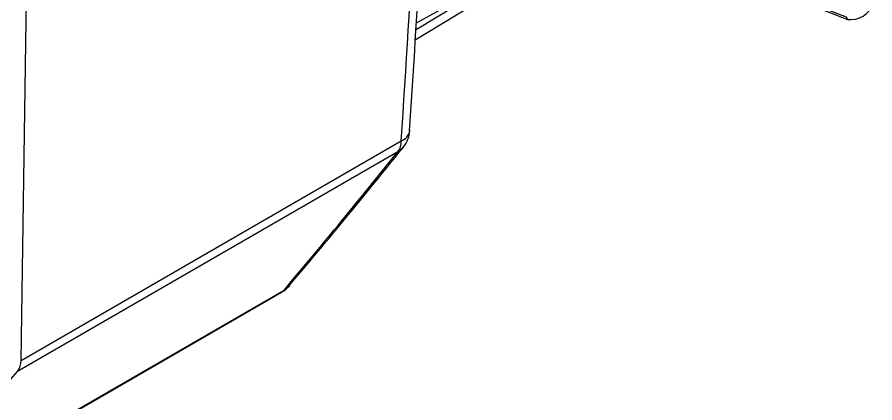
# Model space of a CAD drawing. Extents: x 7 to 135, y 1 to 99.
# Drawn here: x 97.342 to 99.083, y 77.137 to 77.92 of the extents above; entities that cross this region are included whole.
import ezdxf

# ---------------------------------------------------------------- set-up
doc = ezdxf.new("R2010")
doc.units = 0
doc.header["$MEASUREMENT"] = 0
doc.layers.add('OBJECT', color=7, linetype='CONTINUOUS')

msp = doc.modelspace()

# ---------------------------------------------------------------- linework, layer by layer
at = {"layer": 'OBJECT'}
for p, q in [((97.3502, 77.2231), (97.3636, 78.0991)), ((98.409, 78.0503), (98.1523, 77.9078)), ((98.1501, 77.8739), (98.3297, 77.9834)), ((99.026, 77.9202), (98.9314, 77.9568)), ((98.9345, 77.9518), (99.03, 77.9148)), ((99.0344, 77.9152), (99.0346, 77.9153)), ((98.1396, 77.6898), (98.1395, 77.6891)), ((97.3502, 77.2231), (98.1221, 77.6687)), ((98.1149, 77.6464), (97.343, 77.2008)), ((97.1848, 76.9619), (97.8842, 77.3657)), ((97.895, 77.3748), (97.8939, 77.3735)), ((97.1806, 76.9582), (97.879, 77.3614)), ((97.288, 77.1379), (97.343, 77.2008))]:
    msp.add_line(p, q, dxfattribs=at)
at = {"layer": 'OBJECT', "flags": 128}
for points in [[(98.1265, 77.6565), (98.1217, 77.6515), (98.1149, 77.6464)], [(97.8939, 77.3735), (97.8909, 77.3705), (97.8842, 77.3657)]]:
    msp.add_lwpolyline(points, dxfattribs=at)
at = {"layer": 'OBJECT'}
for centre, radius, start, end in [((98.1121, 77.6949), 0.028, 291.0104, 348.1892), ((98.0797, 77.6941), 0.06, 321.206, 355.9431), ((98.0878, 77.6675), 0.0343, 322.1573, 2.065), ((97.849, 77.4134), 0.06, 299.9973, 319.9772), ((97.8687, 77.3792), 0.0205, 300.0744, 319.0577), ((97.3159, 77.2219), 0.0343, 322.1573, 2.065)]:
    msp.add_arc(centre, radius, start, end, dxfattribs=at)
msp.add_ellipse((98.9957, 78.0238), major_axis=(-0.0646, 0.1012), ratio=0.604584, start_param=2.782059, end_param=3.71868, dxfattribs=at)
for points, knots in [([(98.1384, 77.6892), (98.1457, 77.7977), (98.1616, 78.0323), (98.1739, 78.33), (98.1758, 78.5173), (98.1765, 78.5825)], [0, 0, 0, 0, 0.359544, 0.777138, 1, 1, 1, 1]), ([(98.1221, 77.6687), (98.1318, 77.8188), (98.1511, 78.1192), (98.1571, 78.4123), (98.16, 78.5589)], [0, 0, 0, 0, 0.4997, 1, 1, 1, 1]), ([(98.409, 78.0503), (98.3657, 78.0238), (98.2804, 77.9717), (98.1944, 77.9197), (98.152, 77.8944), (98.1514, 77.894)], [0, 0, 0, 0, 0.505239, 0.992761, 1, 1, 1, 1]), ([(99.0344, 77.9152), (99.0336, 77.9148), (99.0321, 77.9142), (99.0298, 77.9147), (99.0278, 77.9161), (99.0266, 77.9181), (99.0261, 77.9196), (99.026, 77.9201), (99.026, 77.9202)], [0, 0, 0, 0, 0.2192885, 0.4384925, 0.6592347, 0.8829867, 0.9858245, 1, 1, 1, 1]), ([(97.8842, 77.3657), (97.9233, 77.4125), (98.0027, 77.5076), (98.0771, 77.5997), (98.1149, 77.6464)], [0, 0, 0, 0, 0.49218, 1, 1, 1, 1]), ([(97.8935, 77.3739), (97.9255, 77.4118), (98.0068, 77.5082), (98.0813, 77.6005), (98.1265, 77.6565)], [0, 0, 0, 0, 0.393472, 1, 1, 1, 1])]:
    msp.add_open_spline(points, degree=3, knots=knots, dxfattribs=at)

doc.saveas('drawing.dxf')
